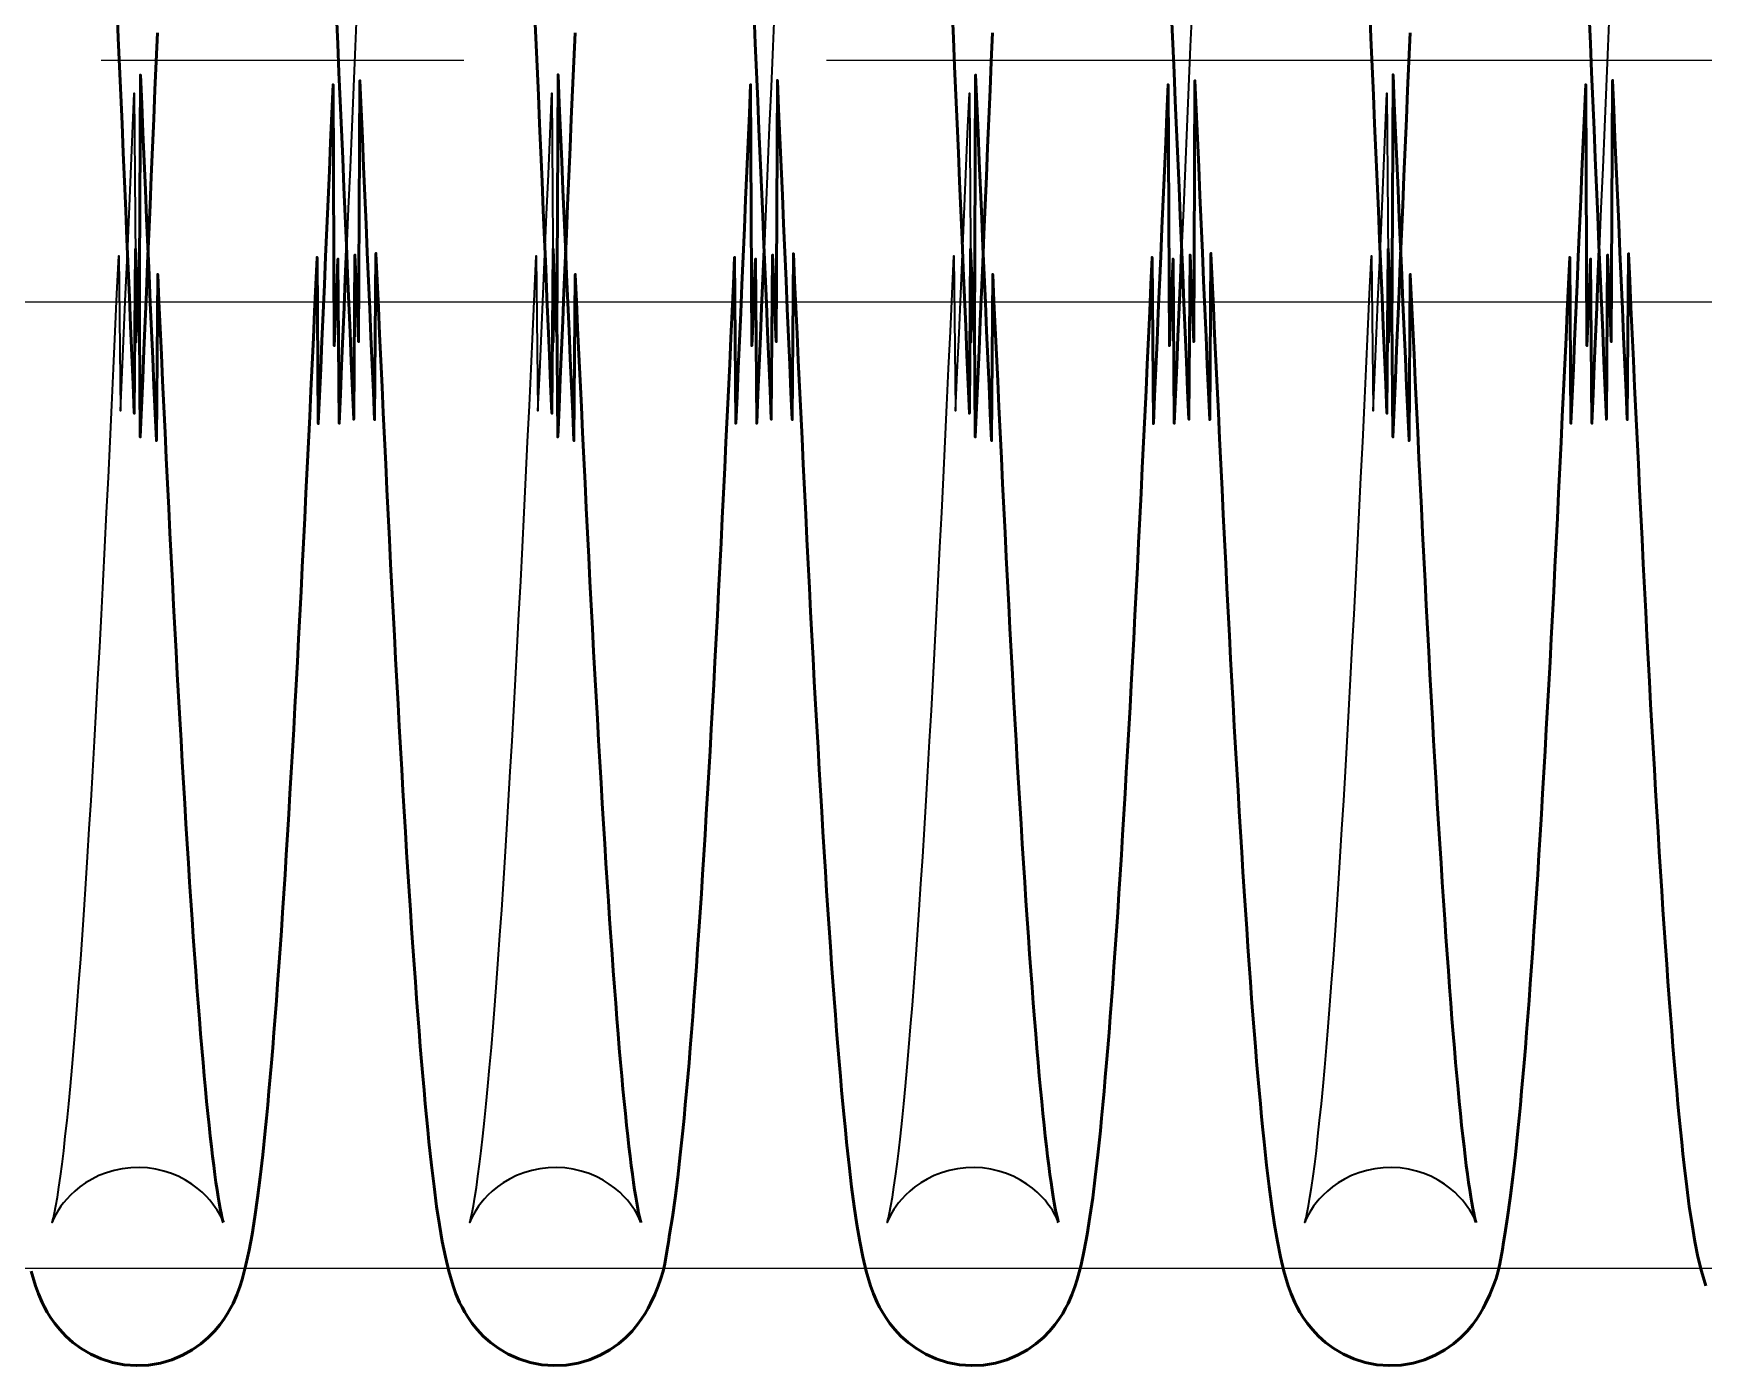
# Model space of a CAD drawing. Header units: millimetres. Extents: x 1448 to 104164, y -19509 to -89.
# Drawn here: x 81804.6 to 81873.7, y -3056.7 to -3001.5 of the extents above; entities that cross this region are included whole.
import ezdxf

# ---------------------------------------------------------------- set-up
doc = ezdxf.new("R2010")
doc.units = ezdxf.units.MM
doc.header["$LTSCALE"] = 60
doc.header["$MEASUREMENT"] = 0
doc.linetypes.add('CENTER', pattern=[2, 1.25, -0.25, 0.25, -0.25])
doc.layers.get('0').update_dxf_attribs({"linetype": 'CONTINUOUS'})
doc.layers.add('cen', color=14, linetype='CONTINUOUS')
doc.layers.add('가려진 것(ISO)', color=7, linetype='CONTINUOUS', lineweight=35)
doc.layers.add('가시적인 것(ISO)', color=7, linetype='CONTINUOUS', lineweight=50)

# ---------------------------------------------------------------- blocks, each defined once
blk = doc.blocks.new('토션스프링1')
at = {"layer": '가려진 것(ISO)', "flags": 128}
for points in [[(21463353.173, -50955456.939), (21463353.101, -50955458.591), (21463353.029, -50955460.254), (21463352.957, -50955461.926), (21463352.886, -50955463.606), (21463352.814, -50955465.292), (21463352.742, -50955466.982)], [(21463370.448, -50955456.936), (21463370.377, -50955458.59), (21463370.305, -50955460.254), (21463370.233, -50955461.927), (21463370.161, -50955463.607), (21463370.089, -50955465.293), (21463370.018, -50955466.981)], [(21463387.724, -50955456.939), (21463387.652, -50955458.591), (21463387.581, -50955460.254), (21463387.509, -50955461.926), (21463387.437, -50955463.606), (21463387.365, -50955465.292), (21463387.293, -50955466.982)], [(21463405, -50955456.936), (21463404.928, -50955458.59), (21463404.856, -50955460.254), (21463404.785, -50955461.927), (21463404.713, -50955463.607), (21463404.641, -50955465.293), (21463404.569, -50955466.981)], [(21463347.644, -50955507.244), (21463347.64, -50955507.229), (21463347.62, -50955507.177), (21463347.579, -50955507.083), (21463347.509, -50955506.94), (21463347.458, -50955506.847), (21463347.393, -50955506.739), (21463347.312, -50955506.617), (21463347.212, -50955506.478), (21463347.089, -50955506.326), (21463346.942, -50955506.163), (21463346.768, -50955505.994), (21463346.567, -50955505.822), (21463346.336, -50955505.652), (21463346.08, -50955505.491), (21463345.8, -50955505.344), (21463345.5, -50955505.217), (21463345.181, -50955505.114), (21463344.847, -50955505.035), (21463344.504, -50955504.985), (21463344.158, -50955504.965), (21463343.81, -50955504.976), (21463343.465, -50955505.017), (21463343.129, -50955505.086), (21463342.805, -50955505.182), (21463342.499, -50955505.303), (21463342.212, -50955505.445), (21463341.948, -50955505.602), (21463341.709, -50955505.768), (21463341.499, -50955505.94), (21463341.317, -50955506.111), (21463341.162, -50955506.277), (21463341.032, -50955506.432), (21463340.925, -50955506.572), (21463340.837, -50955506.699), (21463340.767, -50955506.811), (21463340.711, -50955506.91), (21463340.636, -50955507.065), (21463340.593, -50955507.166), (21463340.571, -50955507.224), (21463340.564, -50955507.244), (21463340.567, -50955507.234), (21463340.577, -50955507.197), (21463340.592, -50955507.137), (21463340.611, -50955507.056), (21463340.658, -50955506.837), (21463340.714, -50955506.547), (21463340.776, -50955506.195), (21463340.84, -50955505.788), (21463340.905, -50955505.333), (21463340.971, -50955504.827), (21463341.038, -50955504.272), (21463341.106, -50955503.671), (21463341.176, -50955503.023), (21463341.246, -50955502.331), (21463341.316, -50955501.596), (21463341.387, -50955500.819), (21463341.458, -50955500.001), (21463341.529, -50955499.144), (21463341.601, -50955498.25), (21463341.672, -50955497.319), (21463341.742, -50955496.353), (21463341.813, -50955495.347), (21463341.885, -50955494.304), (21463341.956, -50955493.225), (21463342.027, -50955492.111), (21463342.099, -50955490.962), (21463342.171, -50955489.781), (21463342.242, -50955488.569), (21463342.314, -50955487.327), (21463342.385, -50955486.056), (21463342.457, -50955484.757), (21463342.528, -50955483.432), (21463342.6, -50955482.082), (21463342.671, -50955480.705), (21463342.742, -50955479.3), (21463342.814, -50955477.869), (21463342.886, -50955476.413), (21463342.957, -50955474.934), (21463343.029, -50955473.433), (21463343.101, -50955471.913), (21463343.173, -50955470.373), (21463343.244, -50955468.817), (21463343.316, -50955467.245), (21463343.388, -50955473.659), (21463343.459, -50955472.061), (21463343.53, -50955470.451), (21463343.602, -50955468.826), (21463343.673, -50955467.186), (21463343.745, -50955465.534), (21463343.817, -50955463.871), (21463343.889, -50955462.2), (21463343.96, -50955460.521), (21463344.032, -50955470.836), (21463344.104, -50955469.147)], [(21463364.92, -50955507.244), (21463364.915, -50955507.229), (21463364.896, -50955507.177), (21463364.855, -50955507.083), (21463364.784, -50955506.94), (21463364.733, -50955506.847), (21463364.669, -50955506.739), (21463364.587, -50955506.616), (21463364.487, -50955506.478), (21463364.364, -50955506.325), (21463364.217, -50955506.162), (21463364.043, -50955505.993), (21463363.842, -50955505.821), (21463363.612, -50955505.652), (21463363.355, -50955505.491), (21463363.075, -50955505.344), (21463362.774, -50955505.217), (21463362.455, -50955505.113), (21463362.122, -50955505.035), (21463361.779, -50955504.985), (21463361.431, -50955504.965), (21463361.084, -50955504.976), (21463360.74, -50955505.017), (21463360.403, -50955505.087), (21463360.079, -50955505.183), (21463359.773, -50955505.304), (21463359.486, -50955505.445), (21463359.222, -50955505.603), (21463358.984, -50955505.77), (21463358.773, -50955505.941), (21463358.592, -50955506.112), (21463358.437, -50955506.278), (21463358.307, -50955506.433), (21463358.201, -50955506.574), (21463358.114, -50955506.702), (21463358.044, -50955506.815), (21463357.989, -50955506.913), (21463357.913, -50955507.065), (21463357.869, -50955507.166), (21463357.847, -50955507.223), (21463357.839, -50955507.244), (21463357.842, -50955507.234), (21463357.853, -50955507.197), (21463357.869, -50955507.136), (21463357.888, -50955507.055), (21463357.935, -50955506.836), (21463357.989, -50955506.549), (21463358.05, -50955506.199), (21463358.114, -50955505.792), (21463358.18, -50955505.333), (21463358.247, -50955504.828), (21463358.314, -50955504.275), (21463358.383, -50955503.674), (21463358.452, -50955503.027), (21463358.521, -50955502.336), (21463358.592, -50955501.601), (21463358.662, -50955500.825), (21463358.733, -50955500.007), (21463358.804, -50955499.15), (21463358.876, -50955498.254), (21463358.947, -50955497.322), (21463359.018, -50955496.353), (21463359.089, -50955495.35), (21463359.16, -50955494.31), (21463359.231, -50955493.232), (21463359.303, -50955492.119), (21463359.374, -50955490.971), (21463359.446, -50955489.79), (21463359.517, -50955488.577), (21463359.589, -50955487.333), (21463359.661, -50955486.061), (21463359.732, -50955484.76), (21463359.804, -50955483.433), (21463359.875, -50955482.08), (21463359.947, -50955480.703), (21463360.018, -50955479.301), (21463360.09, -50955477.873), (21463360.161, -50955476.418), (21463360.233, -50955474.94), (21463360.305, -50955473.44), (21463360.376, -50955471.919), (21463360.448, -50955470.378), (21463360.52, -50955468.82), (21463360.592, -50955467.246), (21463360.663, -50955473.657), (21463360.735, -50955472.056), (21463360.807, -50955470.443), (21463360.878, -50955468.82), (21463360.949, -50955467.183), (21463361.021, -50955465.534), (21463361.093, -50955463.872), (21463361.164, -50955462.202), (21463361.236, -50955460.523), (21463361.308, -50955470.837), (21463361.38, -50955469.147)], [(21463382.196, -50955507.244), (21463382.191, -50955507.229), (21463382.172, -50955507.177), (21463382.131, -50955507.083), (21463382.06, -50955506.94), (21463382.009, -50955506.847), (21463381.944, -50955506.739), (21463381.863, -50955506.617), (21463381.763, -50955506.478), (21463381.64, -50955506.326), (21463381.493, -50955506.163), (21463381.32, -50955505.994), (21463381.118, -50955505.822), (21463380.888, -50955505.652), (21463380.632, -50955505.491), (21463380.352, -50955505.344), (21463380.051, -50955505.217), (21463379.732, -50955505.114), (21463379.399, -50955505.035), (21463379.056, -50955504.985), (21463378.709, -50955504.965), (21463378.362, -50955504.976), (21463378.017, -50955505.017), (21463377.68, -50955505.086), (21463377.357, -50955505.182), (21463377.051, -50955505.303), (21463376.763, -50955505.445), (21463376.499, -50955505.602), (21463376.261, -50955505.768), (21463376.051, -50955505.94), (21463375.869, -50955506.111), (21463375.713, -50955506.277), (21463375.584, -50955506.432), (21463375.476, -50955506.572), (21463375.389, -50955506.699), (21463375.318, -50955506.811), (21463375.263, -50955506.91), (21463375.188, -50955507.065), (21463375.144, -50955507.166), (21463375.122, -50955507.224), (21463375.115, -50955507.244), (21463375.118, -50955507.234), (21463375.129, -50955507.197), (21463375.144, -50955507.137), (21463375.162, -50955507.056), (21463375.209, -50955506.837), (21463375.265, -50955506.547), (21463375.327, -50955506.195), (21463375.391, -50955505.788), (21463375.456, -50955505.333), (21463375.522, -50955504.827), (21463375.59, -50955504.272), (21463375.658, -50955503.671), (21463375.727, -50955503.023), (21463375.797, -50955502.331), (21463375.868, -50955501.596), (21463375.938, -50955500.819), (21463376.01, -50955500.001), (21463376.081, -50955499.144), (21463376.152, -50955498.25), (21463376.223, -50955497.319), (21463376.294, -50955496.353), (21463376.365, -50955495.347), (21463376.436, -50955494.304), (21463376.507, -50955493.225), (21463376.579, -50955492.111), (21463376.65, -50955490.962), (21463376.722, -50955489.781), (21463376.794, -50955488.569), (21463376.865, -50955487.327), (21463376.937, -50955486.056), (21463377.008, -50955484.757), (21463377.08, -50955483.432), (21463377.151, -50955482.082), (21463377.222, -50955480.705), (21463377.294, -50955479.3), (21463377.366, -50955477.869), (21463377.437, -50955476.413), (21463377.509, -50955474.934), (21463377.581, -50955473.433), (21463377.652, -50955471.913), (21463377.724, -50955470.373), (21463377.796, -50955468.817), (21463377.868, -50955467.245), (21463377.939, -50955473.659), (21463378.011, -50955472.061), (21463378.082, -50955470.451), (21463378.153, -50955468.826), (21463378.225, -50955467.186), (21463378.297, -50955465.534), (21463378.368, -50955463.871), (21463378.44, -50955462.2), (21463378.512, -50955460.521), (21463378.584, -50955470.836), (21463378.655, -50955469.147)], [(21463399.472, -50955507.244), (21463399.467, -50955507.229), (21463399.447, -50955507.177), (21463399.407, -50955507.083), (21463399.336, -50955506.94), (21463399.285, -50955506.847), (21463399.22, -50955506.739), (21463399.139, -50955506.616), (21463399.039, -50955506.478), (21463398.916, -50955506.325), (21463398.768, -50955506.162), (21463398.595, -50955505.993), (21463398.394, -50955505.821), (21463398.163, -50955505.652), (21463397.906, -50955505.491), (21463397.626, -50955505.344), (21463397.326, -50955505.217), (21463397.007, -50955505.113), (21463396.673, -50955505.035), (21463396.33, -50955504.985), (21463395.983, -50955504.965), (21463395.636, -50955504.976), (21463395.291, -50955505.017), (21463394.954, -50955505.087), (21463394.631, -50955505.183), (21463394.324, -50955505.304), (21463394.038, -50955505.445), (21463393.774, -50955505.603), (21463393.535, -50955505.77), (21463393.325, -50955505.941), (21463393.143, -50955506.112), (21463392.988, -50955506.278), (21463392.859, -50955506.433), (21463392.752, -50955506.574), (21463392.665, -50955506.702), (21463392.596, -50955506.815), (21463392.541, -50955506.913), (21463392.464, -50955507.065), (21463392.42, -50955507.166), (21463392.398, -50955507.223), (21463392.391, -50955507.244), (21463392.394, -50955507.234), (21463392.404, -50955507.197), (21463392.42, -50955507.136), (21463392.44, -50955507.055), (21463392.486, -50955506.836), (21463392.541, -50955506.549), (21463392.601, -50955506.199), (21463392.666, -50955505.792), (21463392.732, -50955505.333), (21463392.799, -50955504.828), (21463392.866, -50955504.275), (21463392.934, -50955503.674), (21463393.003, -50955503.027), (21463393.073, -50955502.336), (21463393.143, -50955501.601), (21463393.214, -50955500.825), (21463393.285, -50955500.007), (21463393.356, -50955499.15), (21463393.427, -50955498.254), (21463393.498, -50955497.322), (21463393.57, -50955496.353), (21463393.641, -50955495.35), (21463393.712, -50955494.31), (21463393.783, -50955493.232), (21463393.854, -50955492.119), (21463393.926, -50955490.971), (21463393.997, -50955489.79), (21463394.069, -50955488.577), (21463394.141, -50955487.333), (21463394.212, -50955486.061), (21463394.284, -50955484.76), (21463394.355, -50955483.433), (21463394.427, -50955482.08), (21463394.498, -50955480.703), (21463394.57, -50955479.301), (21463394.641, -50955477.873), (21463394.713, -50955476.418), (21463394.784, -50955474.94), (21463394.856, -50955473.44), (21463394.928, -50955471.919), (21463395, -50955470.378), (21463395.071, -50955468.82), (21463395.143, -50955467.246), (21463395.215, -50955473.657), (21463395.287, -50955472.056), (21463395.358, -50955470.443), (21463395.429, -50955468.82), (21463395.501, -50955467.183), (21463395.572, -50955465.534), (21463395.644, -50955463.872), (21463395.716, -50955462.202), (21463395.788, -50955460.523), (21463395.859, -50955470.837), (21463395.931, -50955469.147)]]:
    blk.add_lwpolyline(points, dxfattribs=at)
at = {"layer": '가시적인 것(ISO)', "flags": 128}
for points in [[(21463343.249, -50955457.062), (21463343.299, -50955458.238), (21463343.35, -50955459.419), (21463343.401, -50955460.603), (21463343.452, -50955461.792), (21463343.503, -50955462.983), (21463343.554, -50955464.177), (21463343.605, -50955465.372), (21463343.656, -50955466.569), (21463343.707, -50955467.766), (21463343.758, -50955468.964), (21463343.808, -50955470.161), (21463343.859, -50955471.359), (21463343.91, -50955472.559), (21463343.961, -50955473.761), (21463344.011, -50955466.962), (21463344.062, -50955468.164), (21463344.113, -50955469.365), (21463344.164, -50955470.564), (21463344.215, -50955459.762), (21463344.266, -50955460.956), (21463344.317, -50955462.148), (21463344.368, -50955463.336), (21463344.419, -50955464.519), (21463344.47, -50955465.698), (21463344.521, -50955466.871), (21463344.572, -50955468.037), (21463344.622, -50955469.197), (21463344.673, -50955470.349), (21463344.724, -50955471.494), (21463344.774, -50955472.634), (21463344.825, -50955473.768), (21463344.876, -50955474.895), (21463344.927, -50955468.016), (21463344.978, -50955469.129), (21463345.029, -50955470.234), (21463345.08, -50955471.33), (21463345.131, -50955472.417), (21463345.182, -50955473.494), (21463345.233, -50955474.561), (21463345.284, -50955475.618), (21463345.334, -50955476.662), (21463345.385, -50955477.695), (21463345.436, -50955478.715), (21463345.487, -50955479.722), (21463345.538, -50955480.716), (21463345.588, -50955481.695), (21463345.639, -50955482.662), (21463345.69, -50955483.616), (21463345.74, -50955484.558), (21463345.791, -50955485.486), (21463345.842, -50955486.401), (21463345.893, -50955487.302), (21463345.944, -50955488.187), (21463345.995, -50955489.058), (21463346.045, -50955489.913), (21463346.096, -50955490.752), (21463346.147, -50955491.575), (21463346.198, -50955492.38), (21463346.248, -50955493.168), (21463346.299, -50955493.939), (21463346.349, -50955494.69), (21463346.4, -50955495.423), (21463346.45, -50955496.137), (21463346.501, -50955496.834), (21463346.551, -50955497.512), (21463346.601, -50955498.172), (21463346.652, -50955498.813), (21463346.702, -50955499.434), (21463346.752, -50955500.037), (21463346.803, -50955500.619), (21463346.853, -50955501.181), (21463346.902, -50955501.721), (21463346.952, -50955502.241), (21463347.002, -50955502.739), (21463347.051, -50955503.214), (21463347.1, -50955503.667), (21463347.148, -50955504.097), (21463347.197, -50955504.505), (21463347.245, -50955504.89), (21463347.293, -50955505.251), (21463347.34, -50955505.587), (21463347.386, -50955505.898), (21463347.43, -50955506.18), (21463347.473, -50955506.435), (21463347.513, -50955506.66), (21463347.551, -50955506.854), (21463347.586, -50955507.014), (21463347.615, -50955507.137), (21463347.636, -50955507.216), (21463347.644, -50955507.244)], [(21463344.104, -50955469.147), (21463344.155, -50955467.947), (21463344.206, -50955474.745), (21463344.257, -50955473.544), (21463344.307, -50955472.344), (21463344.358, -50955471.145), (21463344.409, -50955469.947), (21463344.46, -50955468.75), (21463344.51, -50955467.551), (21463344.561, -50955466.353), (21463344.612, -50955465.156), (21463344.663, -50955463.96), (21463344.714, -50955462.766), (21463344.765, -50955461.575), (21463344.816, -50955460.387), (21463344.867, -50955459.203), (21463344.918, -50955458.023)], [(21463360.524, -50955457.057), (21463360.575, -50955458.232), (21463360.626, -50955459.413), (21463360.677, -50955460.597), (21463360.728, -50955461.786), (21463360.779, -50955462.978), (21463360.83, -50955464.173), (21463360.881, -50955465.37), (21463360.932, -50955466.568), (21463360.983, -50955467.767), (21463361.033, -50955468.966), (21463361.084, -50955470.165), (21463361.135, -50955471.363), (21463361.186, -50955472.561), (21463361.236, -50955473.761), (21463361.287, -50955466.961), (21463361.338, -50955468.161), (21463361.389, -50955469.361), (21463361.44, -50955470.559), (21463361.491, -50955459.756), (21463361.542, -50955460.951), (21463361.593, -50955462.142), (21463361.644, -50955463.331), (21463361.695, -50955464.515), (21463361.746, -50955465.694), (21463361.796, -50955466.868), (21463361.847, -50955468.036), (21463361.898, -50955469.198), (21463361.949, -50955470.352), (21463362, -50955471.499), (21463362.05, -50955472.637), (21463362.101, -50955473.77), (21463362.152, -50955474.895), (21463362.203, -50955468.014), (21463362.254, -50955469.126), (21463362.304, -50955470.23), (21463362.355, -50955471.326), (21463362.406, -50955472.413), (21463362.457, -50955473.49), (21463362.508, -50955474.557), (21463362.559, -50955475.613), (21463362.61, -50955476.659), (21463362.661, -50955477.692), (21463362.712, -50955478.714), (21463362.763, -50955479.722), (21463362.813, -50955480.718), (21463362.864, -50955481.699), (21463362.915, -50955482.666), (21463362.965, -50955483.619), (21463363.016, -50955484.559), (21463363.067, -50955485.486), (21463363.118, -50955486.4), (21463363.168, -50955487.3), (21463363.219, -50955488.185), (21463363.27, -50955489.055), (21463363.321, -50955489.91), (21463363.372, -50955490.749), (21463363.422, -50955491.572), (21463363.473, -50955492.378), (21463363.524, -50955493.166), (21463363.575, -50955493.937), (21463363.625, -50955494.69), (21463363.676, -50955495.425), (21463363.726, -50955496.14), (21463363.776, -50955496.836), (21463363.827, -50955497.513), (21463363.877, -50955498.172), (21463363.927, -50955498.813), (21463363.978, -50955499.434), (21463364.028, -50955500.036), (21463364.078, -50955500.618), (21463364.128, -50955501.18), (21463364.178, -50955501.72), (21463364.228, -50955502.24), (21463364.277, -50955502.738), (21463364.327, -50955503.214), (21463364.375, -50955503.667), (21463364.424, -50955504.098), (21463364.472, -50955504.505), (21463364.52, -50955504.889), (21463364.568, -50955505.25), (21463364.615, -50955505.587), (21463364.661, -50955505.897), (21463364.706, -50955506.181), (21463364.749, -50955506.435), (21463364.789, -50955506.66), (21463364.827, -50955506.854), (21463364.862, -50955507.014), (21463364.891, -50955507.137), (21463364.912, -50955507.216), (21463364.92, -50955507.244)], [(21463361.38, -50955469.147), (21463361.431, -50955467.946), (21463361.482, -50955474.743), (21463361.533, -50955473.54), (21463361.583, -50955472.338), (21463361.634, -50955471.136), (21463361.685, -50955469.936), (21463361.736, -50955468.738), (21463361.786, -50955467.543), (21463361.837, -50955466.347), (21463361.888, -50955465.152), (21463361.939, -50955463.958), (21463361.99, -50955462.766), (21463362.041, -50955461.575), (21463362.092, -50955460.388), (21463362.143, -50955459.204), (21463362.194, -50955458.024)], [(21463377.8, -50955457.062), (21463377.851, -50955458.238), (21463377.902, -50955459.419), (21463377.953, -50955460.603), (21463378.004, -50955461.792), (21463378.055, -50955462.983), (21463378.106, -50955464.177), (21463378.157, -50955465.372), (21463378.208, -50955466.569), (21463378.258, -50955467.766), (21463378.309, -50955468.964), (21463378.36, -50955470.161), (21463378.41, -50955471.359), (21463378.461, -50955472.559), (21463378.512, -50955473.761), (21463378.563, -50955466.962), (21463378.614, -50955468.164), (21463378.665, -50955469.365), (21463378.716, -50955470.564), (21463378.767, -50955459.762), (21463378.818, -50955460.956), (21463378.869, -50955462.148), (21463378.92, -50955463.336), (21463378.971, -50955464.519), (21463379.021, -50955465.698), (21463379.072, -50955466.871), (21463379.123, -50955468.037), (21463379.174, -50955469.197), (21463379.225, -50955470.349), (21463379.275, -50955471.494), (21463379.326, -50955472.634), (21463379.377, -50955473.768), (21463379.428, -50955474.895), (21463379.478, -50955468.016), (21463379.529, -50955469.129), (21463379.58, -50955470.234), (21463379.631, -50955471.33), (21463379.682, -50955472.417), (21463379.733, -50955473.494), (21463379.784, -50955474.561), (21463379.835, -50955475.618), (21463379.886, -50955476.662), (21463379.937, -50955477.695), (21463379.988, -50955478.715), (21463380.038, -50955479.722), (21463380.089, -50955480.716), (21463380.14, -50955481.695), (21463380.19, -50955482.662), (21463380.241, -50955483.616), (21463380.292, -50955484.558), (21463380.343, -50955485.486), (21463380.393, -50955486.401), (21463380.444, -50955487.302), (21463380.495, -50955488.187), (21463380.546, -50955489.058), (21463380.597, -50955489.913), (21463380.648, -50955490.752), (21463380.698, -50955491.575), (21463380.749, -50955492.38), (21463380.8, -50955493.168), (21463380.85, -50955493.939), (21463380.901, -50955494.69), (21463380.951, -50955495.423), (21463381.002, -50955496.137), (21463381.052, -50955496.834), (21463381.102, -50955497.512), (21463381.153, -50955498.172), (21463381.203, -50955498.813), (21463381.254, -50955499.434), (21463381.304, -50955500.037), (21463381.354, -50955500.619), (21463381.404, -50955501.181), (21463381.454, -50955501.721), (21463381.504, -50955502.241), (21463381.553, -50955502.739), (21463381.602, -50955503.214), (21463381.651, -50955503.667), (21463381.7, -50955504.097), (21463381.748, -50955504.505), (21463381.796, -50955504.89), (21463381.844, -50955505.251), (21463381.891, -50955505.587), (21463381.937, -50955505.898), (21463381.981, -50955506.18), (21463382.024, -50955506.435), (21463382.065, -50955506.66), (21463382.103, -50955506.854), (21463382.138, -50955507.014), (21463382.167, -50955507.137), (21463382.188, -50955507.216), (21463382.196, -50955507.244)], [(21463378.655, -50955469.147), (21463378.706, -50955467.947), (21463378.757, -50955474.745), (21463378.808, -50955473.544), (21463378.859, -50955472.344), (21463378.91, -50955471.145), (21463378.96, -50955469.947), (21463379.011, -50955468.75), (21463379.062, -50955467.551), (21463379.113, -50955466.353), (21463379.164, -50955465.156), (21463379.214, -50955463.96), (21463379.265, -50955462.766), (21463379.316, -50955461.575), (21463379.367, -50955460.387), (21463379.418, -50955459.203), (21463379.469, -50955458.023)], [(21463395.076, -50955457.057), (21463395.126, -50955458.232), (21463395.177, -50955459.413), (21463395.228, -50955460.597), (21463395.279, -50955461.786), (21463395.33, -50955462.978), (21463395.381, -50955464.173), (21463395.432, -50955465.37), (21463395.483, -50955466.568), (21463395.534, -50955467.767), (21463395.585, -50955468.966), (21463395.636, -50955470.165), (21463395.686, -50955471.363), (21463395.737, -50955472.561), (21463395.788, -50955473.761), (21463395.839, -50955466.961), (21463395.889, -50955468.161), (21463395.94, -50955469.361), (21463395.991, -50955470.559), (21463396.042, -50955459.756), (21463396.093, -50955460.951), (21463396.144, -50955462.142), (21463396.195, -50955463.331), (21463396.246, -50955464.515), (21463396.297, -50955465.694), (21463396.348, -50955466.868), (21463396.399, -50955468.036), (21463396.45, -50955469.198), (21463396.5, -50955470.352), (21463396.551, -50955471.499), (21463396.602, -50955472.637), (21463396.653, -50955473.77), (21463396.703, -50955474.895), (21463396.754, -50955468.014), (21463396.805, -50955469.126), (21463396.856, -50955470.23), (21463396.907, -50955471.326), (21463396.958, -50955472.413), (21463397.009, -50955473.49), (21463397.06, -50955474.557), (21463397.111, -50955475.613), (21463397.162, -50955476.659), (21463397.212, -50955477.692), (21463397.263, -50955478.714), (21463397.314, -50955479.722), (21463397.365, -50955480.718), (21463397.416, -50955481.699), (21463397.466, -50955482.666), (21463397.517, -50955483.619), (21463397.568, -50955484.559), (21463397.618, -50955485.486), (21463397.669, -50955486.4), (21463397.72, -50955487.3), (21463397.771, -50955488.185), (21463397.822, -50955489.055), (21463397.872, -50955489.91), (21463397.923, -50955490.749), (21463397.974, -50955491.572), (21463398.025, -50955492.378), (21463398.075, -50955493.166), (21463398.126, -50955493.937), (21463398.177, -50955494.69), (21463398.227, -50955495.425), (21463398.278, -50955496.14), (21463398.328, -50955496.836), (21463398.378, -50955497.513), (21463398.429, -50955498.172), (21463398.479, -50955498.813), (21463398.529, -50955499.434), (21463398.58, -50955500.036), (21463398.63, -50955500.618), (21463398.68, -50955501.18), (21463398.73, -50955501.72), (21463398.779, -50955502.24), (21463398.829, -50955502.738), (21463398.878, -50955503.214), (21463398.927, -50955503.667), (21463398.976, -50955504.098), (21463399.024, -50955504.505), (21463399.072, -50955504.889), (21463399.12, -50955505.25), (21463399.167, -50955505.587), (21463399.213, -50955505.897), (21463399.257, -50955506.181), (21463399.3, -50955506.435), (21463399.341, -50955506.66), (21463399.379, -50955506.854), (21463399.413, -50955507.014), (21463399.442, -50955507.137), (21463399.463, -50955507.216), (21463399.472, -50955507.244)], [(21463395.931, -50955469.147), (21463395.982, -50955467.946), (21463396.033, -50955474.743), (21463396.084, -50955473.54), (21463396.135, -50955472.338), (21463396.186, -50955471.136), (21463396.237, -50955469.936), (21463396.287, -50955468.738), (21463396.338, -50955467.543), (21463396.389, -50955466.347), (21463396.439, -50955465.152), (21463396.49, -50955463.958), (21463396.541, -50955462.766), (21463396.592, -50955461.575), (21463396.643, -50955460.388), (21463396.694, -50955459.204), (21463396.745, -50955458.024)], [(21463352.742, -50955466.982), (21463352.691, -50955468.182), (21463352.64, -50955469.384), (21463352.589, -50955470.585), (21463352.538, -50955471.786), (21463352.488, -50955472.986), (21463352.437, -50955474.184), (21463352.386, -50955467.38), (21463352.336, -50955468.578), (21463352.285, -50955469.775), (21463352.234, -50955470.971), (21463352.183, -50955460.166), (21463352.132, -50955461.359), (21463352.081, -50955462.55), (21463352.03, -50955463.738), (21463351.979, -50955464.921), (21463351.928, -50955466.101), (21463351.877, -50955467.276), (21463351.826, -50955468.445), (21463351.775, -50955469.608), (21463351.725, -50955470.765), (21463351.674, -50955471.914), (21463351.623, -50955473.055), (21463351.572, -50955474.188), (21463351.522, -50955467.312), (21463351.471, -50955468.428), (21463351.42, -50955469.537), (21463351.369, -50955470.639), (21463351.318, -50955471.733), (21463351.267, -50955472.819), (21463351.217, -50955473.895), (21463351.166, -50955474.962), (21463351.115, -50955476.019), (21463351.064, -50955477.065), (21463351.013, -50955478.1), (21463350.962, -50955479.124), (21463350.911, -50955480.136), (21463350.86, -50955481.134), (21463350.809, -50955482.12), (21463350.758, -50955483.092), (21463350.707, -50955484.049), (21463350.656, -50955484.992), (21463350.606, -50955485.92), (21463350.555, -50955486.835), (21463350.504, -50955487.736), (21463350.453, -50955488.623), (21463350.402, -50955489.496), (21463350.351, -50955490.355), (21463350.3, -50955491.198), (21463350.249, -50955492.027), (21463350.198, -50955492.839), (21463350.147, -50955493.636), (21463350.095, -50955494.416), (21463350.044, -50955495.179), (21463349.993, -50955495.925), (21463349.942, -50955496.654), (21463349.89, -50955497.364), (21463349.839, -50955498.057), (21463349.788, -50955498.731), (21463349.737, -50955499.385), (21463349.686, -50955500.021), (21463349.635, -50955500.638), (21463349.584, -50955501.236), (21463349.533, -50955501.815), (21463349.482, -50955502.377), (21463349.431, -50955502.92), (21463349.38, -50955503.445), (21463349.276, -50955504.441), (21463349.17, -50955505.366), (21463349.061, -50955506.223), (21463348.949, -50955507.011), (21463348.833, -50955507.733), (21463348.712, -50955508.389), (21463348.58, -50955508.999), (21463348.419, -50955509.597), (21463348.322, -50955509.904), (21463348.204, -50955510.23), (21463348.044, -50955510.591), (21463347.941, -50955510.79), (21463347.82, -50955511.002), (21463347.674, -50955511.232), (21463347.496, -50955511.478), (21463347.281, -50955511.735), (21463347.021, -50955512.001), (21463346.714, -50955512.264), (21463346.358, -50955512.513), (21463345.955, -50955512.736), (21463345.513, -50955512.921), (21463345.042, -50955513.059), (21463344.55, -50955513.14), (21463344.047, -50955513.163), (21463343.546, -50955513.127), (21463343.058, -50955513.032), (21463342.591, -50955512.883), (21463342.158, -50955512.689), (21463341.767, -50955512.46), (21463341.422, -50955512.205), (21463341.124, -50955511.94), (21463340.874, -50955511.676), (21463340.668, -50955511.42), (21463340.498, -50955511.178), (21463340.359, -50955510.952), (21463340.243, -50955510.743), (21463340.146, -50955510.548), (21463339.994, -50955510.193), (21463339.874, -50955509.868), (21463339.693, -50955509.263)], [(21463370.018, -50955466.981), (21463369.967, -50955468.181), (21463369.916, -50955469.381), (21463369.865, -50955470.581), (21463369.814, -50955471.78), (21463369.764, -50955472.977), (21463369.713, -50955474.175), (21463369.662, -50955467.374), (21463369.611, -50955468.573), (21463369.561, -50955469.772), (21463369.51, -50955470.97), (21463369.459, -50955460.166), (21463369.408, -50955461.36), (21463369.357, -50955462.551), (21463369.306, -50955463.739), (21463369.255, -50955464.923), (21463369.204, -50955466.102), (21463369.153, -50955467.276), (21463369.102, -50955468.445), (21463369.051, -50955469.607), (21463369, -50955470.762), (21463368.95, -50955471.909), (21463368.899, -50955473.048), (21463368.848, -50955474.179), (21463368.798, -50955467.304), (21463368.747, -50955468.422), (21463368.696, -50955469.533), (21463368.645, -50955470.636), (21463368.594, -50955471.732), (21463368.543, -50955472.818), (21463368.492, -50955473.895), (21463368.441, -50955474.963), (21463368.39, -50955476.02), (21463368.339, -50955477.066), (21463368.288, -50955478.101), (21463368.237, -50955479.125), (21463368.186, -50955480.135), (21463368.135, -50955481.133), (21463368.085, -50955482.117), (21463368.034, -50955483.087), (21463367.983, -50955484.043), (21463367.932, -50955484.985), (21463367.882, -50955485.914), (21463367.831, -50955486.83), (21463367.78, -50955487.732), (21463367.729, -50955488.621), (21463367.678, -50955489.495), (21463367.627, -50955490.354), (21463367.576, -50955491.198), (21463367.525, -50955492.027), (21463367.473, -50955492.84), (21463367.422, -50955493.637), (21463367.371, -50955494.417), (21463367.32, -50955495.18), (21463367.269, -50955495.925), (21463367.218, -50955496.653), (21463367.166, -50955497.363), (21463367.115, -50955498.054), (21463367.064, -50955498.726), (21463367.013, -50955499.38), (21463366.962, -50955500.015), (21463366.911, -50955500.632), (21463366.86, -50955501.231), (21463366.809, -50955501.812), (21463366.758, -50955502.375), (21463366.706, -50955502.92), (21463366.654, -50955503.446), (21463366.55, -50955504.446), (21463366.443, -50955505.374), (21463366.335, -50955506.232), (21463366.223, -50955507.018), (21463366.109, -50955507.733), (21463366.058, -50955508.059), (21463366.01, -50955508.367), (21463365.905, -50955508.956), (21463365.836, -50955509.251), (21463365.748, -50955509.554), (21463365.637, -50955509.874), (21463365.495, -50955510.216), (21463365.319, -50955510.588), (21463365.216, -50955510.788), (21463365.096, -50955511.002), (21463364.95, -50955511.234), (21463364.772, -50955511.479), (21463364.556, -50955511.736), (21463364.297, -50955512.001), (21463363.989, -50955512.264), (21463363.634, -50955512.513), (21463363.231, -50955512.736), (21463362.789, -50955512.921), (21463362.318, -50955513.059), (21463361.826, -50955513.14), (21463361.323, -50955513.163), (21463360.821, -50955513.127), (21463360.333, -50955513.032), (21463359.868, -50955512.883), (21463359.434, -50955512.689), (21463359.043, -50955512.46), (21463358.698, -50955512.206), (21463358.4, -50955511.94), (21463358.15, -50955511.675), (21463357.944, -50955511.42), (21463357.774, -50955511.178), (21463357.635, -50955510.952), (21463357.519, -50955510.743), (21463357.422, -50955510.548), (21463357.27, -50955510.193), (21463357.151, -50955509.869), (21463356.968, -50955509.262), (21463356.829, -50955508.665), (21463356.703, -50955508.03), (21463356.583, -50955507.335), (21463356.47, -50955506.578), (21463356.361, -50955505.757), (21463356.256, -50955504.868), (21463356.152, -50955503.91), (21463356.101, -50955503.403), (21463356.05, -50955502.878), (21463355.999, -50955502.334), (21463355.948, -50955501.77), (21463355.896, -50955501.187), (21463355.845, -50955500.584), (21463355.793, -50955499.962), (21463355.742, -50955499.32), (21463355.69, -50955498.659), (21463355.639, -50955497.979), (21463355.588, -50955497.281), (21463355.536, -50955496.566), (21463355.485, -50955495.833), (21463355.433, -50955495.082), (21463355.382, -50955494.315), (21463355.331, -50955493.531), (21463355.279, -50955492.731), (21463355.228, -50955491.915), (21463355.177, -50955491.084), (21463355.126, -50955490.237), (21463355.075, -50955489.376), (21463355.024, -50955488.501), (21463354.973, -50955487.611), (21463354.922, -50955486.708), (21463354.871, -50955485.791), (21463354.82, -50955484.861), (21463354.77, -50955483.917), (21463354.719, -50955482.957), (21463354.668, -50955481.984), (21463354.617, -50955480.996), (21463354.566, -50955479.996), (21463354.515, -50955478.982), (21463354.464, -50955477.957), (21463354.413, -50955476.92), (21463354.362, -50955475.872), (21463354.311, -50955474.813), (21463354.26, -50955473.745), (21463354.209, -50955472.667), (21463354.158, -50955471.579), (21463354.107, -50955470.484), (21463354.057, -50955469.38), (21463354.006, -50955468.269), (21463353.955, -50955467.151), (21463353.904, -50955474.027), (21463353.854, -50955472.893), (21463353.803, -50955471.752), (21463353.752, -50955470.602), (21463353.701, -50955469.445), (21463353.65, -50955468.281), (21463353.599, -50955467.111), (21463353.548, -50955465.936), (21463353.497, -50955464.756), (21463353.446, -50955463.571), (21463353.395, -50955462.383), (21463353.344, -50955461.191), (21463353.294, -50955459.997), (21463353.243, -50955470.801), (21463353.192, -50955469.604), (21463353.141, -50955468.406), (21463353.09, -50955467.208), (21463353.04, -50955474.011), (21463352.989, -50955472.814), (21463352.938, -50955471.615), (21463352.887, -50955470.414), (21463352.836, -50955469.213), (21463352.786, -50955468.013), (21463352.735, -50955466.812), (21463352.684, -50955465.613), (21463352.633, -50955464.416), (21463352.582, -50955463.221), (21463352.531, -50955462.029), (21463352.48, -50955460.841), (21463352.429, -50955459.657), (21463352.378, -50955458.479), (21463352.327, -50955457.305)], [(21463387.293, -50955466.982), (21463387.242, -50955468.182), (21463387.192, -50955469.384), (21463387.141, -50955470.585), (21463387.09, -50955471.786), (21463387.039, -50955472.986), (21463386.988, -50955474.184), (21463386.938, -50955467.38), (21463386.887, -50955468.578), (21463386.836, -50955469.775), (21463386.785, -50955470.971), (21463386.735, -50955460.166), (21463386.684, -50955461.359), (21463386.633, -50955462.55), (21463386.582, -50955463.738), (21463386.531, -50955464.921), (21463386.48, -50955466.101), (21463386.429, -50955467.276), (21463386.378, -50955468.445), (21463386.327, -50955469.608), (21463386.276, -50955470.765), (21463386.225, -50955471.914), (21463386.174, -50955473.055), (21463386.124, -50955474.188), (21463386.073, -50955467.312), (21463386.022, -50955468.428), (21463385.972, -50955469.537), (21463385.921, -50955470.639), (21463385.87, -50955471.733), (21463385.819, -50955472.819), (21463385.768, -50955473.895), (21463385.717, -50955474.962), (21463385.666, -50955476.019), (21463385.615, -50955477.065), (21463385.564, -50955478.1), (21463385.513, -50955479.124), (21463385.462, -50955480.136), (21463385.411, -50955481.134), (21463385.36, -50955482.12), (21463385.309, -50955483.092), (21463385.259, -50955484.049), (21463385.208, -50955484.992), (21463385.157, -50955485.92), (21463385.106, -50955486.835), (21463385.055, -50955487.736), (21463385.004, -50955488.623), (21463384.954, -50955489.496), (21463384.902, -50955490.355), (21463384.851, -50955491.198), (21463384.8, -50955492.027), (21463384.749, -50955492.839), (21463384.698, -50955493.636), (21463384.647, -50955494.416), (21463384.596, -50955495.179), (21463384.544, -50955495.925), (21463384.493, -50955496.654), (21463384.442, -50955497.364), (21463384.391, -50955498.057), (21463384.34, -50955498.731), (21463384.288, -50955499.385), (21463384.237, -50955500.021), (21463384.186, -50955500.638), (21463384.135, -50955501.236), (21463384.085, -50955501.815), (21463384.034, -50955502.377), (21463383.983, -50955502.92), (21463383.931, -50955503.445), (21463383.827, -50955504.441), (21463383.722, -50955505.366), (21463383.613, -50955506.223), (21463383.501, -50955507.011), (21463383.385, -50955507.733), (21463383.264, -50955508.389), (21463383.132, -50955508.999), (21463382.97, -50955509.597), (21463382.874, -50955509.904), (21463382.756, -50955510.23), (21463382.595, -50955510.591), (21463382.492, -50955510.79), (21463382.371, -50955511.002), (21463382.225, -50955511.232), (21463382.048, -50955511.478), (21463381.832, -50955511.735), (21463381.573, -50955512.001), (21463381.265, -50955512.264), (21463380.909, -50955512.513), (21463380.506, -50955512.736), (21463380.064, -50955512.921), (21463379.594, -50955513.059), (21463379.101, -50955513.14), (21463378.598, -50955513.163), (21463378.097, -50955513.127), (21463377.609, -50955513.032), (21463377.143, -50955512.883), (21463376.71, -50955512.689), (21463376.319, -50955512.46), (21463375.973, -50955512.205), (21463375.675, -50955511.94), (21463375.426, -50955511.676), (21463375.22, -50955511.42), (21463375.05, -50955511.178), (21463374.91, -50955510.952), (21463374.795, -50955510.743), (21463374.698, -50955510.548), (21463374.546, -50955510.193), (21463374.426, -50955509.868), (21463374.245, -50955509.263), (21463374.105, -50955508.666), (21463373.977, -50955508.026), (21463373.857, -50955507.331), (21463373.745, -50955506.578), (21463373.637, -50955505.761), (21463373.533, -50955504.877), (21463373.482, -50955504.408), (21463373.43, -50955503.921), (21463373.379, -50955503.414), (21463373.328, -50955502.888), (21463373.276, -50955502.341), (21463373.224, -50955501.774), (21463373.172, -50955501.188), (21463373.121, -50955500.582), (21463373.069, -50955499.957), (21463373.017, -50955499.313), (21463372.966, -50955498.65), (21463372.914, -50955497.969), (21463372.863, -50955497.271), (21463372.811, -50955496.555), (21463372.76, -50955495.821), (21463372.708, -50955495.071), (21463372.657, -50955494.304), (21463372.606, -50955493.521), (21463372.554, -50955492.722), (21463372.503, -50955491.908), (21463372.452, -50955491.078), (21463372.401, -50955490.233), (21463372.35, -50955489.373), (21463372.299, -50955488.499), (21463372.248, -50955487.611), (21463372.198, -50955486.71), (21463372.147, -50955485.793), (21463372.096, -50955484.86), (21463372.045, -50955483.913), (21463371.994, -50955482.952), (21463371.943, -50955481.976), (21463371.892, -50955480.988), (21463371.841, -50955479.986), (21463371.79, -50955478.972), (21463371.739, -50955477.947), (21463371.688, -50955476.91), (21463371.637, -50955475.862), (21463371.586, -50955474.804), (21463371.535, -50955473.737), (21463371.485, -50955472.66), (21463371.434, -50955471.574), (21463371.383, -50955470.48), (21463371.332, -50955469.379), (21463371.281, -50955468.27), (21463371.231, -50955467.152), (21463371.18, -50955474.025), (21463371.129, -50955472.889), (21463371.078, -50955471.745), (21463371.027, -50955470.594), (21463370.976, -50955469.435), (21463370.926, -50955468.27), (21463370.875, -50955467.1), (21463370.824, -50955465.924), (21463370.773, -50955464.744), (21463370.722, -50955463.56), (21463370.671, -50955462.372), (21463370.62, -50955461.182), (21463370.569, -50955459.989), (21463370.518, -50955470.795), (21463370.467, -50955469.6), (21463370.417, -50955468.405), (21463370.366, -50955467.209), (21463370.315, -50955474.011), (21463370.264, -50955472.811), (21463370.214, -50955471.61), (21463370.163, -50955470.407), (21463370.112, -50955469.205), (21463370.061, -50955468.002), (21463370.01, -50955466.801), (21463369.959, -50955465.601), (21463369.908, -50955464.404), (21463369.857, -50955463.209), (21463369.806, -50955462.018), (21463369.755, -50955460.83), (21463369.704, -50955459.648), (21463369.653, -50955458.47), (21463369.603, -50955457.299)], [(21463404.569, -50955466.981), (21463404.518, -50955468.181), (21463404.467, -50955469.381), (21463404.417, -50955470.581), (21463404.366, -50955471.78), (21463404.315, -50955472.977), (21463404.265, -50955474.175), (21463404.214, -50955467.374), (21463404.163, -50955468.573), (21463404.112, -50955469.772), (21463404.061, -50955470.97), (21463404.01, -50955460.166), (21463403.959, -50955461.36), (21463403.908, -50955462.551), (21463403.857, -50955463.739), (21463403.806, -50955464.923), (21463403.755, -50955466.102), (21463403.705, -50955467.276), (21463403.654, -50955468.445), (21463403.603, -50955469.607), (21463403.552, -50955470.762), (21463403.501, -50955471.909), (21463403.45, -50955473.048), (21463403.4, -50955474.179), (21463403.349, -50955467.304), (21463403.298, -50955468.422), (21463403.247, -50955469.533), (21463403.197, -50955470.636), (21463403.146, -50955471.732), (21463403.095, -50955472.818), (21463403.044, -50955473.895), (21463402.993, -50955474.963), (21463402.942, -50955476.02), (21463402.891, -50955477.066), (21463402.84, -50955478.101), (21463402.789, -50955479.125), (21463402.738, -50955480.135), (21463402.687, -50955481.133), (21463402.636, -50955482.117), (21463402.585, -50955483.087), (21463402.535, -50955484.043), (21463402.484, -50955484.985), (21463402.433, -50955485.914), (21463402.382, -50955486.83), (21463402.331, -50955487.732), (21463402.28, -50955488.621), (21463402.229, -50955489.495), (21463402.178, -50955490.354), (21463402.127, -50955491.198), (21463402.076, -50955492.027), (21463402.025, -50955492.84), (21463401.974, -50955493.637), (21463401.923, -50955494.417), (21463401.871, -50955495.18), (21463401.82, -50955495.925), (21463401.769, -50955496.653), (21463401.718, -50955497.363), (21463401.667, -50955498.054), (21463401.616, -50955498.726), (21463401.565, -50955499.38), (21463401.514, -50955500.015), (21463401.463, -50955500.632), (21463401.412, -50955501.231), (21463401.361, -50955501.812), (21463401.309, -50955502.375), (21463401.258, -50955502.92), (21463401.206, -50955503.446), (21463401.101, -50955504.446), (21463400.995, -50955505.374), (21463400.886, -50955506.231), (21463400.775, -50955507.018), (21463400.661, -50955507.733), (21463400.609, -50955508.059), (21463400.562, -50955508.367), (21463400.456, -50955508.956), (21463400.387, -50955509.251), (21463400.3, -50955509.554), (21463400.188, -50955509.874), (21463400.047, -50955510.216), (21463399.871, -50955510.588), (21463399.768, -50955510.788), (21463399.648, -50955511.002), (21463399.502, -50955511.234), (21463399.324, -50955511.479), (21463399.108, -50955511.736), (21463398.848, -50955512.001), (21463398.54, -50955512.264), (21463398.185, -50955512.513), (21463397.782, -50955512.736), (21463397.34, -50955512.921), (21463396.869, -50955513.059), (21463396.377, -50955513.14), (21463395.874, -50955513.163), (21463395.372, -50955513.127), (21463394.885, -50955513.032), (21463394.419, -50955512.883), (21463393.985, -50955512.689), (21463393.594, -50955512.46), (21463393.249, -50955512.206), (21463392.951, -50955511.94), (21463392.701, -50955511.675), (21463392.495, -50955511.42), (21463392.326, -50955511.178), (21463392.186, -50955510.952), (21463392.071, -50955510.743), (21463391.974, -50955510.548), (21463391.821, -50955510.193), (21463391.702, -50955509.869), (21463391.519, -50955509.262), (21463391.38, -50955508.665), (21463391.254, -50955508.03), (21463391.135, -50955507.335), (21463391.021, -50955506.578), (21463390.912, -50955505.757), (21463390.807, -50955504.868), (21463390.704, -50955503.91), (21463390.653, -50955503.403), (21463390.602, -50955502.878), (21463390.551, -50955502.334), (21463390.499, -50955501.77), (21463390.448, -50955501.187), (21463390.396, -50955500.584), (21463390.345, -50955499.962), (21463390.293, -50955499.32), (21463390.242, -50955498.659), (21463390.19, -50955497.979), (21463390.139, -50955497.281), (21463390.088, -50955496.566), (21463390.036, -50955495.832), (21463389.985, -50955495.082), (21463389.933, -50955494.315), (21463389.882, -50955493.531), (21463389.831, -50955492.731), (21463389.78, -50955491.915), (21463389.728, -50955491.084), (21463389.677, -50955490.237), (21463389.626, -50955489.376), (21463389.575, -50955488.501), (21463389.524, -50955487.611), (21463389.473, -50955486.708), (21463389.423, -50955485.791), (21463389.372, -50955484.861), (21463389.321, -50955483.917), (21463389.27, -50955482.957), (21463389.219, -50955481.984), (21463389.169, -50955480.996), (21463389.118, -50955479.996), (21463389.067, -50955478.982), (21463389.016, -50955477.957), (21463388.965, -50955476.92), (21463388.914, -50955475.872), (21463388.863, -50955474.813), (21463388.812, -50955473.745), (21463388.761, -50955472.667), (21463388.71, -50955471.579), (21463388.659, -50955470.484), (21463388.608, -50955469.38), (21463388.557, -50955468.269), (21463388.507, -50955467.151), (21463388.456, -50955474.027), (21463388.405, -50955472.893), (21463388.354, -50955471.752), (21463388.304, -50955470.602), (21463388.253, -50955469.445), (21463388.202, -50955468.281), (21463388.151, -50955467.111), (21463388.1, -50955465.936), (21463388.049, -50955464.756), (21463387.998, -50955463.571), (21463387.947, -50955462.383), (21463387.896, -50955461.191), (21463387.845, -50955459.997), (21463387.794, -50955470.801), (21463387.743, -50955469.604), (21463387.692, -50955468.406), (21463387.642, -50955467.208), (21463387.591, -50955474.011), (21463387.54, -50955472.814), (21463387.49, -50955471.615), (21463387.439, -50955470.414), (21463387.388, -50955469.213), (21463387.337, -50955468.012), (21463387.286, -50955466.812), (21463387.235, -50955465.613), (21463387.184, -50955464.416), (21463387.133, -50955463.221), (21463387.082, -50955462.029), (21463387.031, -50955460.841), (21463386.98, -50955459.657), (21463386.929, -50955458.479), (21463386.879, -50955457.305)], [(21463408.977, -50955509.868), (21463408.796, -50955509.263), (21463408.656, -50955508.666), (21463408.528, -50955508.026), (21463408.409, -50955507.331), (21463408.296, -50955506.578), (21463408.189, -50955505.761), (21463408.085, -50955504.877), (21463408.033, -50955504.408), (21463407.982, -50955503.92), (21463407.931, -50955503.414), (21463407.879, -50955502.887), (21463407.827, -50955502.341), (21463407.775, -50955501.774), (21463407.724, -50955501.188), (21463407.672, -50955500.582), (21463407.62, -50955499.957), (21463407.569, -50955499.313), (21463407.517, -50955498.65), (21463407.466, -50955497.969), (21463407.414, -50955497.271), (21463407.363, -50955496.555), (21463407.311, -50955495.821), (21463407.26, -50955495.071), (21463407.208, -50955494.304), (21463407.157, -50955493.521), (21463407.106, -50955492.722), (21463407.055, -50955491.908), (21463407.004, -50955491.078), (21463406.953, -50955490.233), (21463406.902, -50955489.373), (21463406.851, -50955488.499), (21463406.8, -50955487.611), (21463406.749, -50955486.709), (21463406.698, -50955485.793), (21463406.648, -50955484.86), (21463406.597, -50955483.913), (21463406.546, -50955482.952), (21463406.495, -50955481.976), (21463406.444, -50955480.988), (21463406.393, -50955479.986), (21463406.342, -50955478.972), (21463406.291, -50955477.947), (21463406.24, -50955476.91), (21463406.189, -50955475.862), (21463406.138, -50955474.804), (21463406.087, -50955473.737), (21463406.036, -50955472.66), (21463405.985, -50955471.574), (21463405.934, -50955470.48), (21463405.884, -50955469.379), (21463405.833, -50955468.27), (21463405.782, -50955467.152), (21463405.732, -50955474.025), (21463405.681, -50955472.889), (21463405.63, -50955471.745), (21463405.579, -50955470.594), (21463405.528, -50955469.435), (21463405.477, -50955468.27), (21463405.426, -50955467.1), (21463405.375, -50955465.924), (21463405.324, -50955464.744), (21463405.273, -50955463.56), (21463405.222, -50955462.372), (21463405.171, -50955461.182), (21463405.12, -50955459.989), (21463405.07, -50955470.795), (21463405.019, -50955469.6), (21463404.968, -50955468.405), (21463404.917, -50955467.209), (21463404.867, -50955474.011), (21463404.816, -50955472.811), (21463404.765, -50955471.61), (21463404.714, -50955470.407), (21463404.663, -50955469.205), (21463404.612, -50955468.002), (21463404.561, -50955466.801), (21463404.51, -50955465.601), (21463404.46, -50955464.404), (21463404.409, -50955463.209), (21463404.358, -50955462.018), (21463404.307, -50955460.83), (21463404.256, -50955459.648), (21463404.205, -50955458.47), (21463404.154, -50955457.299)]]:
    blk.add_lwpolyline(points, dxfattribs=at)
blk = doc.blocks.new('토션스프링12345')
blk.add_blockref('토션스프링1', (1400.606, -3974.283))

msp = doc.modelspace()

# ---------------------------------------------------------------- linework, layer by layer
at = {"color": 3}
for p, q in [((79607.442, -3012.641), (85865.368, -3012.641)), ((85582.442, -3052.641), (79782.442, -3052.641)), ((82025.398, -3052.641), (80987.372, -3052.641))]:
    msp.add_line(p, q, dxfattribs=at)
at = {"layer": 'cen', "linetype": 'CENTER'}
msp.add_line((79557.442, -3002.641), (85915.368, -3002.641), dxfattribs=at)

# ---------------------------------------------------------------- block references
msp.add_blockref('토션스프링12345', (-21382935.757, 50956430.79))

doc.saveas('drawing.dxf')
